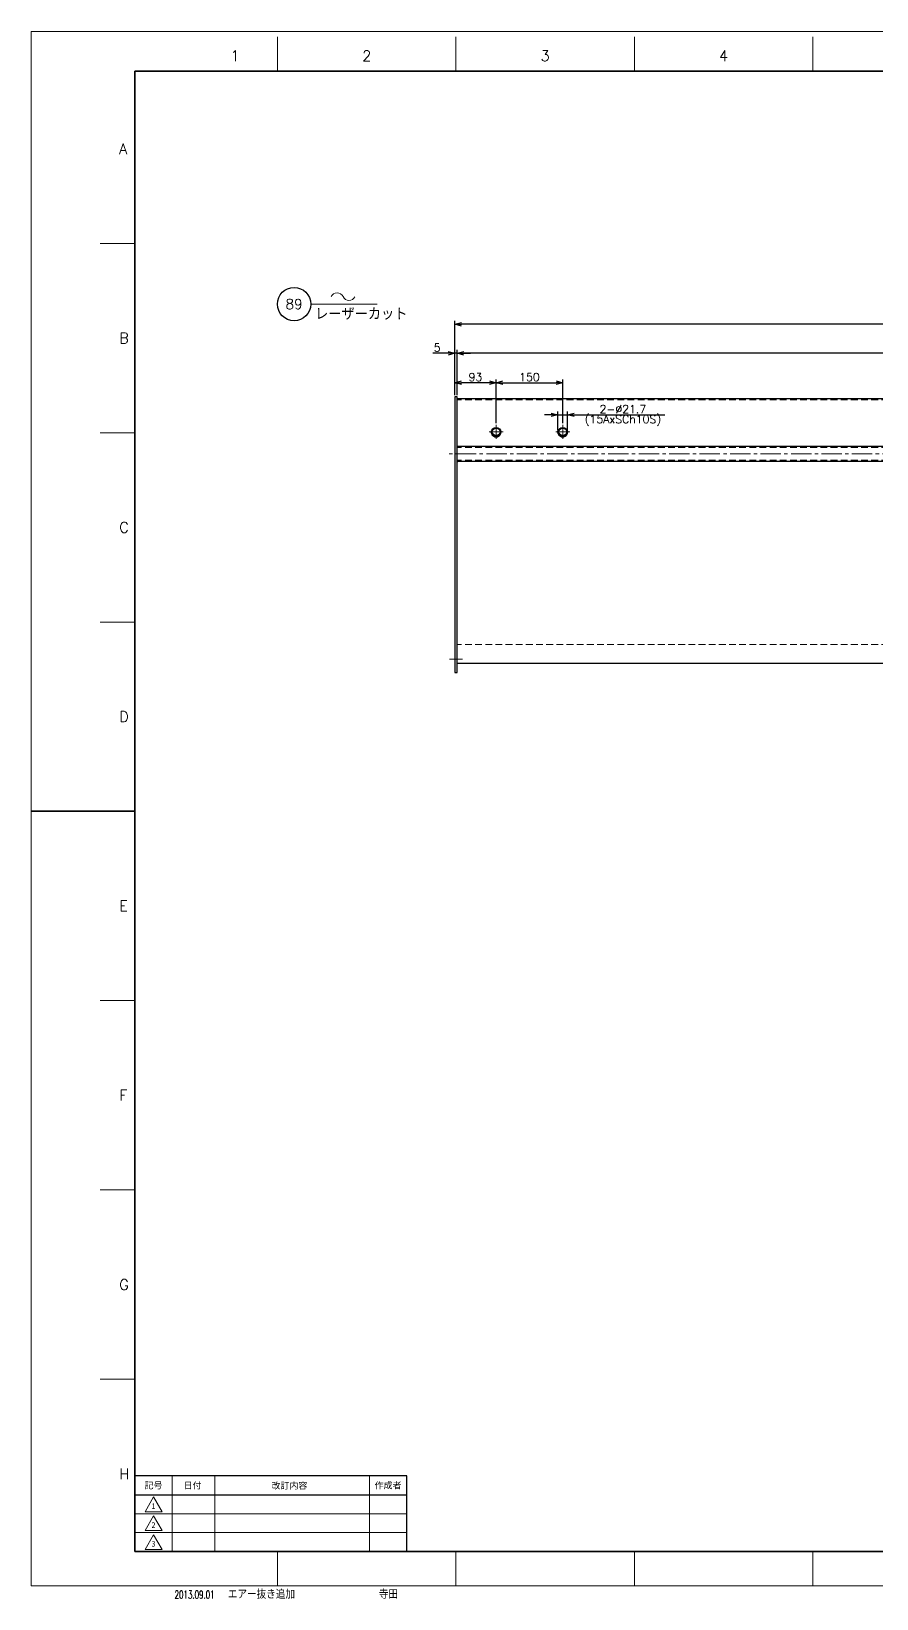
# Model space of a CAD drawing. Header units: millimetres. Extents: x 0 to 4969, y -29 to 3498.
# Drawn here: x 0 to 1903, y -29 to 3498 of the extents above; entities that cross this region are included whole.
import ezdxf
from ezdxf import colors
from ezdxf.entities.mleader import LeaderData, LeaderLine
from ezdxf.enums import TextEntityAlignment as Align
from ezdxf.math import Vec2, Vec3

# ---------------------------------------------------------------- set-up
doc = ezdxf.new("R2010")
doc.units = ezdxf.units.MM
doc.header["$LTSCALE"] = 2.4
doc.header["$PDMODE"] = 99
doc.header["$PDSIZE"] = 1
doc.linetypes.add('CENTER2', pattern=[28.575, 19.05, -3.175, 3.175, -3.175])
doc.linetypes.add('HIDDEN', pattern=[9.525, 6.35, -3.175])
for name, color, linetype, lineweight in [('04_HIDDEN', 2, 'HIDDEN', 13), ('05_CENTER', 4, 'CENTER2', 13), ('08_DIM', 3, 'Continuous', 13), ('90_FRAME', 5, 'Continuous', 35)]:
    doc.layers.add(name, color=color, linetype=linetype, lineweight=lineweight)
doc.layers.add('91_BLANK', color=5, linetype='Continuous', lineweight=0, plot=False)
doc.styles.add('KSS_TXT', font='txt.shx', dxfattribs={"bigfont": 'extfont2.shx'})
doc.styles.add('MS_G', font='MS Gothic.ttf')
doc.styles.get("Standard").update_dxf_attribs({"font": 'txt.shx', "bigfont": 'extfont2.shx'})
doc.styles.add('表題用', font='MS PGothic.ttf')
doc.dimstyles.new('KSS_DIM', dxfattribs={"dimscale": 6, "dimtxt": 3, "dimasz": 2.5, "dimexe": 1.25, "dimexo": 0.625, "dimtad": 1, "dimdsep": 46, "dimtxsty": 'KSS_TXT', "dimblk": 'OPEN30', "dimcen": 0, "dimazin": 2, "dimtfac": 0.75, "dimtmove": 0, "dimatfit": 3, "dimldrblk": 'OPEN30', "dimfxl": 1.25, "dimtolj": 1, "dimarcsym": 0})

# ---------------------------------------------------------------- blocks, each defined once
blk = doc.blocks.new('AM_BALLOON1')
at = {"transparency": 16777216}
blk.add_circle((0, 0), 5, dxfattribs=at)
blk.add_attdef('B_NUMBER', text='', height=3, dxfattribs=at).set_placement((0, 0), align=Align.MIDDLE_CENTER)
blk = doc.blocks.new('_OPEN')
at = {"color": 0, "linetype": 'ByBlock'}
for p, q in [((-1, 0.17), (0, 0)), ((0, 0), (-1, -0.17)), ((0, 0), (-1, 0))]:
    blk.add_line(p, q, dxfattribs=at)
blk = doc.blocks.new('p1ba05')
for centre, start, end in [((-2.95, 0.29), 24.2276, 155.5758), ((0, 1.62), 204.2276, 335.5758)]:
    blk.add_arc(centre, 1.62, start, end)
blk = doc.blocks.new('_Open30')
at = {"color": 0, "linetype": 'ByBlock', "lineweight": -2}
for p, q in [((-1, 0.27), (0, 0)), ((0, 0), (-1, -0.27)), ((0, 0), (-1, 0))]:
    blk.add_line(p, q, dxfattribs=at)
blk = doc.blocks.new('*D171')
at = {"layer": '08_DIM', "color": 0, "lineweight": -2, "transparency": 16777216}
for p, q in [((958.3, 2679.1), (958.3, 2780.8)), ((3308.3, 2773.3), (973.3, 2773.3)), ((3323.3, 2679.1), (3323.3, 2780.8))]:
    blk.add_line(p, q, dxfattribs=at)
at = {"layer": 'Defpoints', "color": 0, "transparency": 16777216}
for p in [(958.3, 2773.3), (958.3, 2675.4), (3323.3, 2675.4)]:
    blk.add_point(p, dxfattribs=at)
at = {"layer": '08_DIM', "color": 0, "lineweight": -2, "transparency": 16777216, "xscale": 15, "yscale": 15, "zscale": 15, "rotation": 180}
blk.add_blockref('_Open30', (958.3, 2773.3), dxfattribs=at)
at = {"layer": '08_DIM', "color": 0, "lineweight": -2, "transparency": 16777216, "xscale": 15, "yscale": 15, "zscale": 15}
blk.add_blockref('_Open30', (3323.3, 2773.3), dxfattribs=at)
at = {"layer": '08_DIM', "color": 0, "transparency": 16777216, "insert": (2140.8, 2786), "char_height": 18, "attachment_point": 5, "style": 'KSS_TXT'}
blk.add_mtext('\\A1;(2365)', dxfattribs=at)
blk = doc.blocks.new('*D172')
at = {"layer": '08_DIM', "color": 0, "lineweight": -2, "transparency": 16777216}
for p, q in [((953.3, 2679.1), (953.3, 2846)), ((3313.3, 2838.5), (968.3, 2838.5)), ((3328.3, 2679.1), (3328.3, 2846))]:
    blk.add_line(p, q, dxfattribs=at)
at = {"layer": 'Defpoints', "color": 0, "transparency": 16777216}
for p in [(953.3, 2838.5), (953.3, 2675.4), (3328.3, 2675.4)]:
    blk.add_point(p, dxfattribs=at)
at = {"layer": '08_DIM', "color": 0, "lineweight": -2, "transparency": 16777216, "xscale": 15, "yscale": 15, "zscale": 15, "rotation": 180}
blk.add_blockref('_Open30', (953.3, 2838.5), dxfattribs=at)
at = {"layer": '08_DIM', "color": 0, "lineweight": -2, "transparency": 16777216, "xscale": 15, "yscale": 15, "zscale": 15}
blk.add_blockref('_Open30', (3328.3, 2838.5), dxfattribs=at)
at = {"layer": '08_DIM', "color": 0, "transparency": 16777216, "insert": (2140.8, 2856.2), "char_height": 18, "attachment_point": 5, "style": 'KSS_TXT'}
blk.add_mtext('2375{\\H12.000000;\\S-1^ -2;}', dxfattribs=at)
blk = doc.blocks.new('*D173')
at = {"layer": '08_DIM', "color": 0, "lineweight": -2, "transparency": 16777216}
for p, q in [((938.3, 2773.3), (903.8, 2773.3)), ((953.3, 2679.1), (953.3, 2780.8)), ((958.3, 2773.3), (953.3, 2773.3)), ((958.3, 2679.1), (958.3, 2780.8)), ((973.3, 2773.3), (988.3, 2773.3))]:
    blk.add_line(p, q, dxfattribs=at)
at = {"layer": 'Defpoints', "color": 0, "transparency": 16777216}
for p in [(953.3, 2773.3), (953.3, 2675.4), (958.3, 2675.4)]:
    blk.add_point(p, dxfattribs=at)
at = {"layer": '08_DIM', "color": 0, "lineweight": -2, "transparency": 16777216, "xscale": 15, "yscale": 15, "zscale": 15}
blk.add_blockref('_Open30', (953.3, 2773.3), dxfattribs=at)
at = {"layer": '08_DIM', "color": 0, "lineweight": -2, "transparency": 16777216, "xscale": 15, "yscale": 15, "zscale": 15, "rotation": 180}
blk.add_blockref('_Open30', (958.3, 2773.3), dxfattribs=at)
at = {"layer": '08_DIM', "color": 0, "transparency": 16777216, "insert": (913.6, 2786), "char_height": 18, "attachment_point": 5, "style": 'KSS_TXT'}
blk.add_mtext('\\A1;5', dxfattribs=at)
blk = doc.blocks.new('*D186')
at = {"layer": '08_DIM', "color": 0, "lineweight": -2, "transparency": 16777216}
for p, q in [((953.3, 2679.1), (953.3, 2714.5)), ((1031.3, 2707), (968.3, 2707)), ((1046.3, 2616), (1046.3, 2714.5))]:
    blk.add_line(p, q, dxfattribs=at)
at = {"layer": 'Defpoints', "color": 0, "transparency": 16777216}
for p in [(953.3, 2707), (953.3, 2675.4), (1046.3, 2612.2)]:
    blk.add_point(p, dxfattribs=at)
at = {"layer": '08_DIM', "color": 0, "lineweight": -2, "transparency": 16777216, "xscale": 15, "yscale": 15, "zscale": 15, "rotation": 180}
blk.add_blockref('_Open30', (953.3, 2707), dxfattribs=at)
at = {"layer": '08_DIM', "color": 0, "lineweight": -2, "transparency": 16777216, "xscale": 15, "yscale": 15, "zscale": 15}
blk.add_blockref('_Open30', (1046.3, 2707), dxfattribs=at)
at = {"layer": '08_DIM', "color": 0, "transparency": 16777216, "insert": (999.8, 2719.7), "char_height": 18, "attachment_point": 5, "style": 'KSS_TXT'}
blk.add_mtext('\\A1;93', dxfattribs=at)
blk = doc.blocks.new('*D187')
at = {"layer": '08_DIM', "color": 0, "lineweight": -2, "transparency": 16777216}
for p, q in [((1046.3, 2616), (1046.3, 2714.5)), ((1061.3, 2707), (1181.3, 2707)), ((1196.3, 2616), (1196.3, 2714.5))]:
    blk.add_line(p, q, dxfattribs=at)
at = {"layer": 'Defpoints', "color": 0, "transparency": 16777216}
for p in [(1196.3, 2707), (1046.3, 2612.2), (1196.3, 2612.2)]:
    blk.add_point(p, dxfattribs=at)
at = {"layer": '08_DIM', "color": 0, "lineweight": -2, "transparency": 16777216, "xscale": 15, "yscale": 15, "zscale": 15, "rotation": 180}
blk.add_blockref('_Open30', (1046.3, 2707), dxfattribs=at)
at = {"layer": '08_DIM', "color": 0, "lineweight": -2, "transparency": 16777216, "xscale": 15, "yscale": 15, "zscale": 15}
blk.add_blockref('_Open30', (1196.3, 2707), dxfattribs=at)
at = {"layer": '08_DIM', "color": 0, "transparency": 16777216, "insert": (1121.3, 2719.7), "char_height": 18, "attachment_point": 5, "style": 'KSS_TXT'}
blk.add_mtext('\\A1;150', dxfattribs=at)
blk = doc.blocks.new('*D188')
at = {"layer": '08_DIM', "color": 0, "lineweight": -2, "transparency": 16777216}
for p, q in [((1170.5, 2634.7), (1155.5, 2634.7)), ((1185.5, 2600.1), (1185.5, 2642.2)), ((1185.5, 2634.7), (1207.2, 2634.7)), ((1207.2, 2600.1), (1207.2, 2642.2)), ((1222.2, 2634.7), (1426.3, 2634.7))]:
    blk.add_line(p, q, dxfattribs=at)
at = {"layer": 'Defpoints', "color": 0, "transparency": 16777216}
for p in [(1207.2, 2634.7), (1185.5, 2596.4), (1207.2, 2596.4)]:
    blk.add_point(p, dxfattribs=at)
at = {"layer": '08_DIM', "color": 0, "lineweight": -2, "transparency": 16777216, "xscale": 15, "yscale": 15, "zscale": 15}
blk.add_blockref('_Open30', (1185.5, 2634.7), dxfattribs=at)
at = {"layer": '08_DIM', "color": 0, "lineweight": -2, "transparency": 16777216, "xscale": 15, "yscale": 15, "zscale": 15, "rotation": 180}
blk.add_blockref('_Open30', (1207.2, 2634.7), dxfattribs=at)
at = {"layer": '08_DIM', "color": 0, "transparency": 16777216, "char_height": 18, "attachment_point": 5, "style": 'KSS_TXT'}
for s, insert in [('\\A1;\\A1;2-%%c21.7', (1331.7, 2647.5)), ('\\A1;(15AxSCh10S)', (1331.7, 2621.9))]:
    blk.add_mtext(s, dxfattribs=dict(at, insert=insert))

msp = doc.modelspace()

# ---------------------------------------------------------------- linework, layer by layer
at = {"color": 0}
for p, q in [((3323.305, 2670.639), (958.305, 2670.639)), ((1035.455, 2595.051), (1035.455, 2596.356)), ((1057.155, 2595.051), (1057.155, 2596.356)), ((1185.455, 2595.051), (1185.455, 2596.356)), ((1207.155, 2595.051), (1207.155, 2596.356)), ((3323.305, 2563.706), (958.305, 2563.706)), ((3323.305, 2529.706), (958.305, 2529.706)), ((3323.305, 2075.261), (958.305, 2075.261))]:
    msp.add_line(p, q, dxfattribs=at)
msp.add_lwpolyline([(953.305, 2675.395), (953.305, 2055.193), (958.305, 2055.193), (958.305, 2675.395)], close=True, dxfattribs=at)
at = {"color": 3}
for points in [[(958.305, 2563.706), (958.305, 2565.206), (958.305, 2565.206), (959.805, 2563.706)], [(958.305, 2529.706), (958.305, 2528.206), (958.305, 2528.206), (959.805, 2529.706)]]:
    msp.add_lwpolyline(points, close=True, dxfattribs=at)
at = {"color": 0}
for centre, major_axis, ratio in [((1046.305, 2596.356), (-10.85, 0), 0.92716068), ((1046.305, 2596.356), (8.75, 0), 0.92665209), ((1196.305, 2596.356), (-10.85, 0), 0.92716068), ((1196.305, 2596.356), (8.75, 0), 0.92665209)]:
    msp.add_ellipse(centre, major_axis=major_axis, ratio=ratio, dxfattribs=at)
for centre in [(1046.305, 2595.053), (1196.305, 2595.053)]:
    msp.add_ellipse(centre, major_axis=(-10.85, 0), ratio=0.92716064, start_param=6.28318531, end_param=9.42493128, dxfattribs=at)
at = {"layer": '04_HIDDEN'}
for p, q in [((3323.305, 2669.661), (958.305, 2669.661)), ((3323.305, 2668.198), (958.305, 2668.198)), ((3323.305, 2560.906), (958.305, 2560.906)), ((3323.305, 2532.506), (958.305, 2532.506)), ((3323.305, 2118.292), (958.305, 2118.292)), ((3323.305, 2076.24), (958.305, 2076.24))]:
    msp.add_line(p, q, dxfattribs=at)
at = {"layer": '05_CENTER'}
for p, q in [((1046.305, 2612.206), (1046.305, 2580.506)), ((1196.305, 2612.206), (1196.305, 2580.506)), ((1030.455, 2596.356), (1062.155, 2596.356)), ((1180.455, 2596.356), (1212.155, 2596.356)), ((3333.243, 2546.706), (937.528, 2546.706)), ((941.273, 2085.148), (970.257, 2085.148))]:
    msp.add_line(p, q, dxfattribs=at)
at = {"layer": '08_DIM'}
msp.add_line((629.049, 2883.783), (778.462, 2883.783), dxfattribs=at)
at = {"layer": '90_FRAME', "color": 4, "lineweight": 13}
for p, q in [((554.252, 3407.747), (554.252, 3485.519)), ((955.853, 3407.747), (955.853, 3485.519)), ((1357.453, 3407.747), (1357.453, 3485.519)), ((1759.054, 3407.747), (1759.054, 3485.519)), ((233.075, 3020.535), (155.304, 3020.535)), ((233.075, 2594.552), (155.304, 2594.552)), ((233.075, 2168.569), (155.304, 2168.569)), ((233.075, 1316.602), (155.304, 1316.602)), ((233.075, 890.619), (155.304, 890.619)), ((233.075, 464.636), (155.304, 464.636)), ((554.252, 0), (554.252, 77.424)), ((955.853, 0), (955.853, 77.424)), ((1357.453, 0), (1357.453, 77.424)), ((1759.054, 0), (1759.054, 77.424))]:
    msp.add_line(p, q, dxfattribs=at)
at = {"layer": '90_FRAME'}
msp.add_line((0, 1742.586), (233.075, 1742.586), dxfattribs=at)
at = {"layer": '90_FRAME', "color": 0, "lineweight": 13}
for p, q in [((317.075, 77.424), (317.075, 247.138)), ((413.075, 77.424), (413.075, 247.138)), ((761.075, 77.424), (761.075, 247.138)), ((233.075, 162.281), (845.075, 162.281)), ((233.075, 119.852), (845.075, 119.852))]:
    msp.add_line(p, q, dxfattribs=at)
at = {"layer": '90_FRAME', "color": 0, "lineweight": 25}
msp.add_line((233.075, 204.71), (845.075, 204.71), dxfattribs=at)
at = {"layer": '90_FRAME'}
msp.add_lwpolyline([(233.075, 77.424), (4891.434, 77.424), (4891.434, 3407.747), (233.075, 3407.747)], close=True, dxfattribs=at)
at = {"layer": '90_FRAME', "color": 0, "lineweight": 25}
msp.add_lwpolyline([(233.075, 77.424), (845.075, 77.424), (845.075, 247.138), (233.075, 247.138)], close=True, dxfattribs=at)
at = {"layer": '90_FRAME', "color": 0, "lineweight": 13}
for points in [[(255.983, 166.787), (275.075, 199.857), (294.168, 166.787), (255.983, 166.787)], [(255.983, 124.359), (275.075, 157.429), (294.168, 124.359), (255.983, 124.359)], [(255.983, 81.93), (275.075, 115), (294.168, 81.93), (255.983, 81.93)]]:
    msp.add_lwpolyline(points, dxfattribs=at)
at = {"layer": '91_BLANK'}
msp.add_lwpolyline([(0, 0), (4969.205, 0), (4969.205, 3497.519), (0, 3497.519)], close=True, dxfattribs=at)

# ---------------------------------------------------------------- block references
at = {"layer": '08_DIM', "xscale": 9, "yscale": 9, "zscale": 9}
msp.add_blockref('p1ba05', (714.944, 2891.988), dxfattribs=at)

# ---------------------------------------------------------------- texts
at = {"layer": '08_DIM'}
msp.add_text('レーザーカット', height=27, dxfattribs=at).set_placement((638.824, 2848.307))
at = {"layer": '90_FRAME', "color": 0, "lineweight": 13, "style": 'KSS_TXT'}
for s, p in [('1', (458.26, 3423.237)), ('2', (755.053, 3423.237)), ('3', (1156.653, 3423.237)), ('4', (1558.253, 3423.237))]:
    msp.add_text(s, height=24, dxfattribs=at).set_placement(p, align=Align.BOTTOM_CENTER)
for s, p in [('A', (197.744, 3233.527)), ('B', (197.744, 2807.544)), ('C', (197.744, 2381.561)), ('D', (197.744, 1955.577)), ('E', (197.744, 1529.594)), ('F', (197.744, 1103.611)), ('G', (197.744, 677.627)), ('H', (197.744, 251.644))]:
    msp.add_text(s, height=24, dxfattribs=at).set_placement(p, align=Align.MIDDLE_LEFT)
at = {"layer": '90_FRAME', "color": 0, "style": '表題用'}
for s, p in [('記号', (275.075, 225.924)), ('日付', (363.015, 225.924)), ('作成者', (803.075, 225.924))]:
    msp.add_text(s, height=14.4, dxfattribs=at).set_placement(p, align=Align.MIDDLE_CENTER)
msp.add_text('改訂内容', height=14.4, dxfattribs=at).set_placement((581.075, 225.924), align=Align.MIDDLE)
at = {"layer": '90_FRAME', "color": 0, "lineweight": 13, "style": 'MS_G'}
for s, p in [('1', (275.075, 179.252)), ('2', (275.075, 136.824)), ('3', (275.075, 94.395))]:
    msp.add_text(s, height=12.729, dxfattribs=at).set_placement(p, align=Align.MIDDLE)
at = {"layer": '90_FRAME', "color": 3, "lineweight": 13, "width": 0.65}
msp.add_text('2013.09.01', height=18, dxfattribs=at).set_placement((322.452, -28.798))
at = {"layer": '90_FRAME', "color": 3, "lineweight": 13}
for s, p in [('エアー抜き追加', (442.402, -28.798)), ('寺田', (782.221, -28.798))]:
    msp.add_text(s, height=18, dxfattribs=at).set_placement(p)

# ---------------------------------------------------------------- dimensions: what is measured, and where the dimension line sits
at = {"layer": '08_DIM'}
dim = msp.add_linear_dim(base=(953.305, 2838.476), p1=(3328.305, 2675.395), p2=(953.305, 2675.395), dimstyle='KSS_DIM', override={"dimpost": '', "dimtol": 1, "dimlim": 0, "dimtp": -1, "dimtm": 2, "dimtfac": 0.666667, "dimtdec": 2, "dimtolj": 0, "dimtzin": 8}, dxfattribs=at)
dim.commit()
dim.dimension.update_dxf_attribs({"geometry": '*D172', "text_midpoint": (2140.805, 2856.226)})
for base, p1, p2, picture, middle in [((953.305, 2773.286), (958.305, 2675.395), (953.305, 2675.395), '*D173', (913.555, 2786.048)), ((953.305, 2706.985), (1046.305, 2612.206), (953.305, 2675.395), '*D186', (999.805, 2719.735)), ((1196.305, 2706.985), (1046.305, 2612.206), (1196.305, 2612.206), '*D187', (1121.305, 2719.748))]:
    dim = msp.add_linear_dim(base=base, p1=p1, p2=p2, dimstyle='KSS_DIM', dxfattribs=at)
    dim.commit()
    dim.dimension.update_dxf_attribs({"geometry": picture, "text_midpoint": middle})
dim = msp.add_linear_dim(base=(958.305, 2773.286), p1=(3323.305, 2675.395), p2=(958.305, 2675.395), text='(<>)', dimstyle='KSS_DIM', dxfattribs=at)
dim.commit()
dim.dimension.update_dxf_attribs({"geometry": '*D171', "text_midpoint": (2140.805, 2786.048)})
dim = msp.add_linear_dim(base=(1207.155, 2634.711), p1=(1185.455, 2596.356), p2=(1207.155, 2596.356), text='\\A1;2-%%c<>', dimstyle='KSS_DIM', override={"dimpost": '\\X(15AxSCh10S)', "dimtxsty": 'KSS_TXT', "dimtfill": 0, "dimtfillclr": 0}, dxfattribs=at)
dim.commit()
dim.dimension.update_dxf_attribs({"geometry": '*D188', "text_midpoint": (1331.717, 2647.461)})

# ---------------------------------------------------------------- leaders
ml = msp.add_multileader_block('Standard', dxfattribs=at)
ml.set_content('AM_BALLOON1', color=256, scale=7.5)
ml.set_attribute('B_NUMBER', '89', width=0)
ml.set_leader_properties(color=256, linetype='ByLayer', lineweight=-1)
ml.set_arrow_properties(name='OPEN')
ml.build(insert=Vec2(0, 0))
ml.multileader.update_dxf_attribs({"leader_type": 0, "has_dogleg": 0, "text_right_attachment_type": 6, "dogleg_length": 0, "arrow_head_size": 15, "scale": 2.5, "block_connection_type": 1})
ctx = ml.context
ctx.base_point, ctx.scale, ctx.char_height, ctx.arrow_head_size, ctx.landing_gap_size, ctx.plane_origin = Vec3(591.497, 2883.831), 2.5, 30, 15, 15, Vec3(591.497, 2883.831)
ctx.right_attachment, ctx.attachment_type = 6, 1
notes = []
notes.append((ctx, [(0, (0, 0, 0), (0, 0), (1, 0), 1, [])]))
ctx.block.insert = Vec3(591.497, 2883.831)
for ctx, leaders in notes:
    for number, flags, end, landing, length, lines in leaders:
        leader = LeaderData()
        leader.index, (leader.has_last_leader_line, leader.has_dogleg_vector, leader.attachment_direction) = number, flags
        leader.last_leader_point, leader.dogleg_vector, leader.dogleg_length = Vec3(end), Vec3(landing), length
        for number, points, colour, breaks in lines:
            line = LeaderLine()
            line.index, line.vertices, line.color, line.breaks = number, Vec3.list(points), colors.encode_raw_color(colour), breaks
            leader.lines.append(line)
        ctx.leaders.append(leader)

doc.saveas('drawing.dxf')
